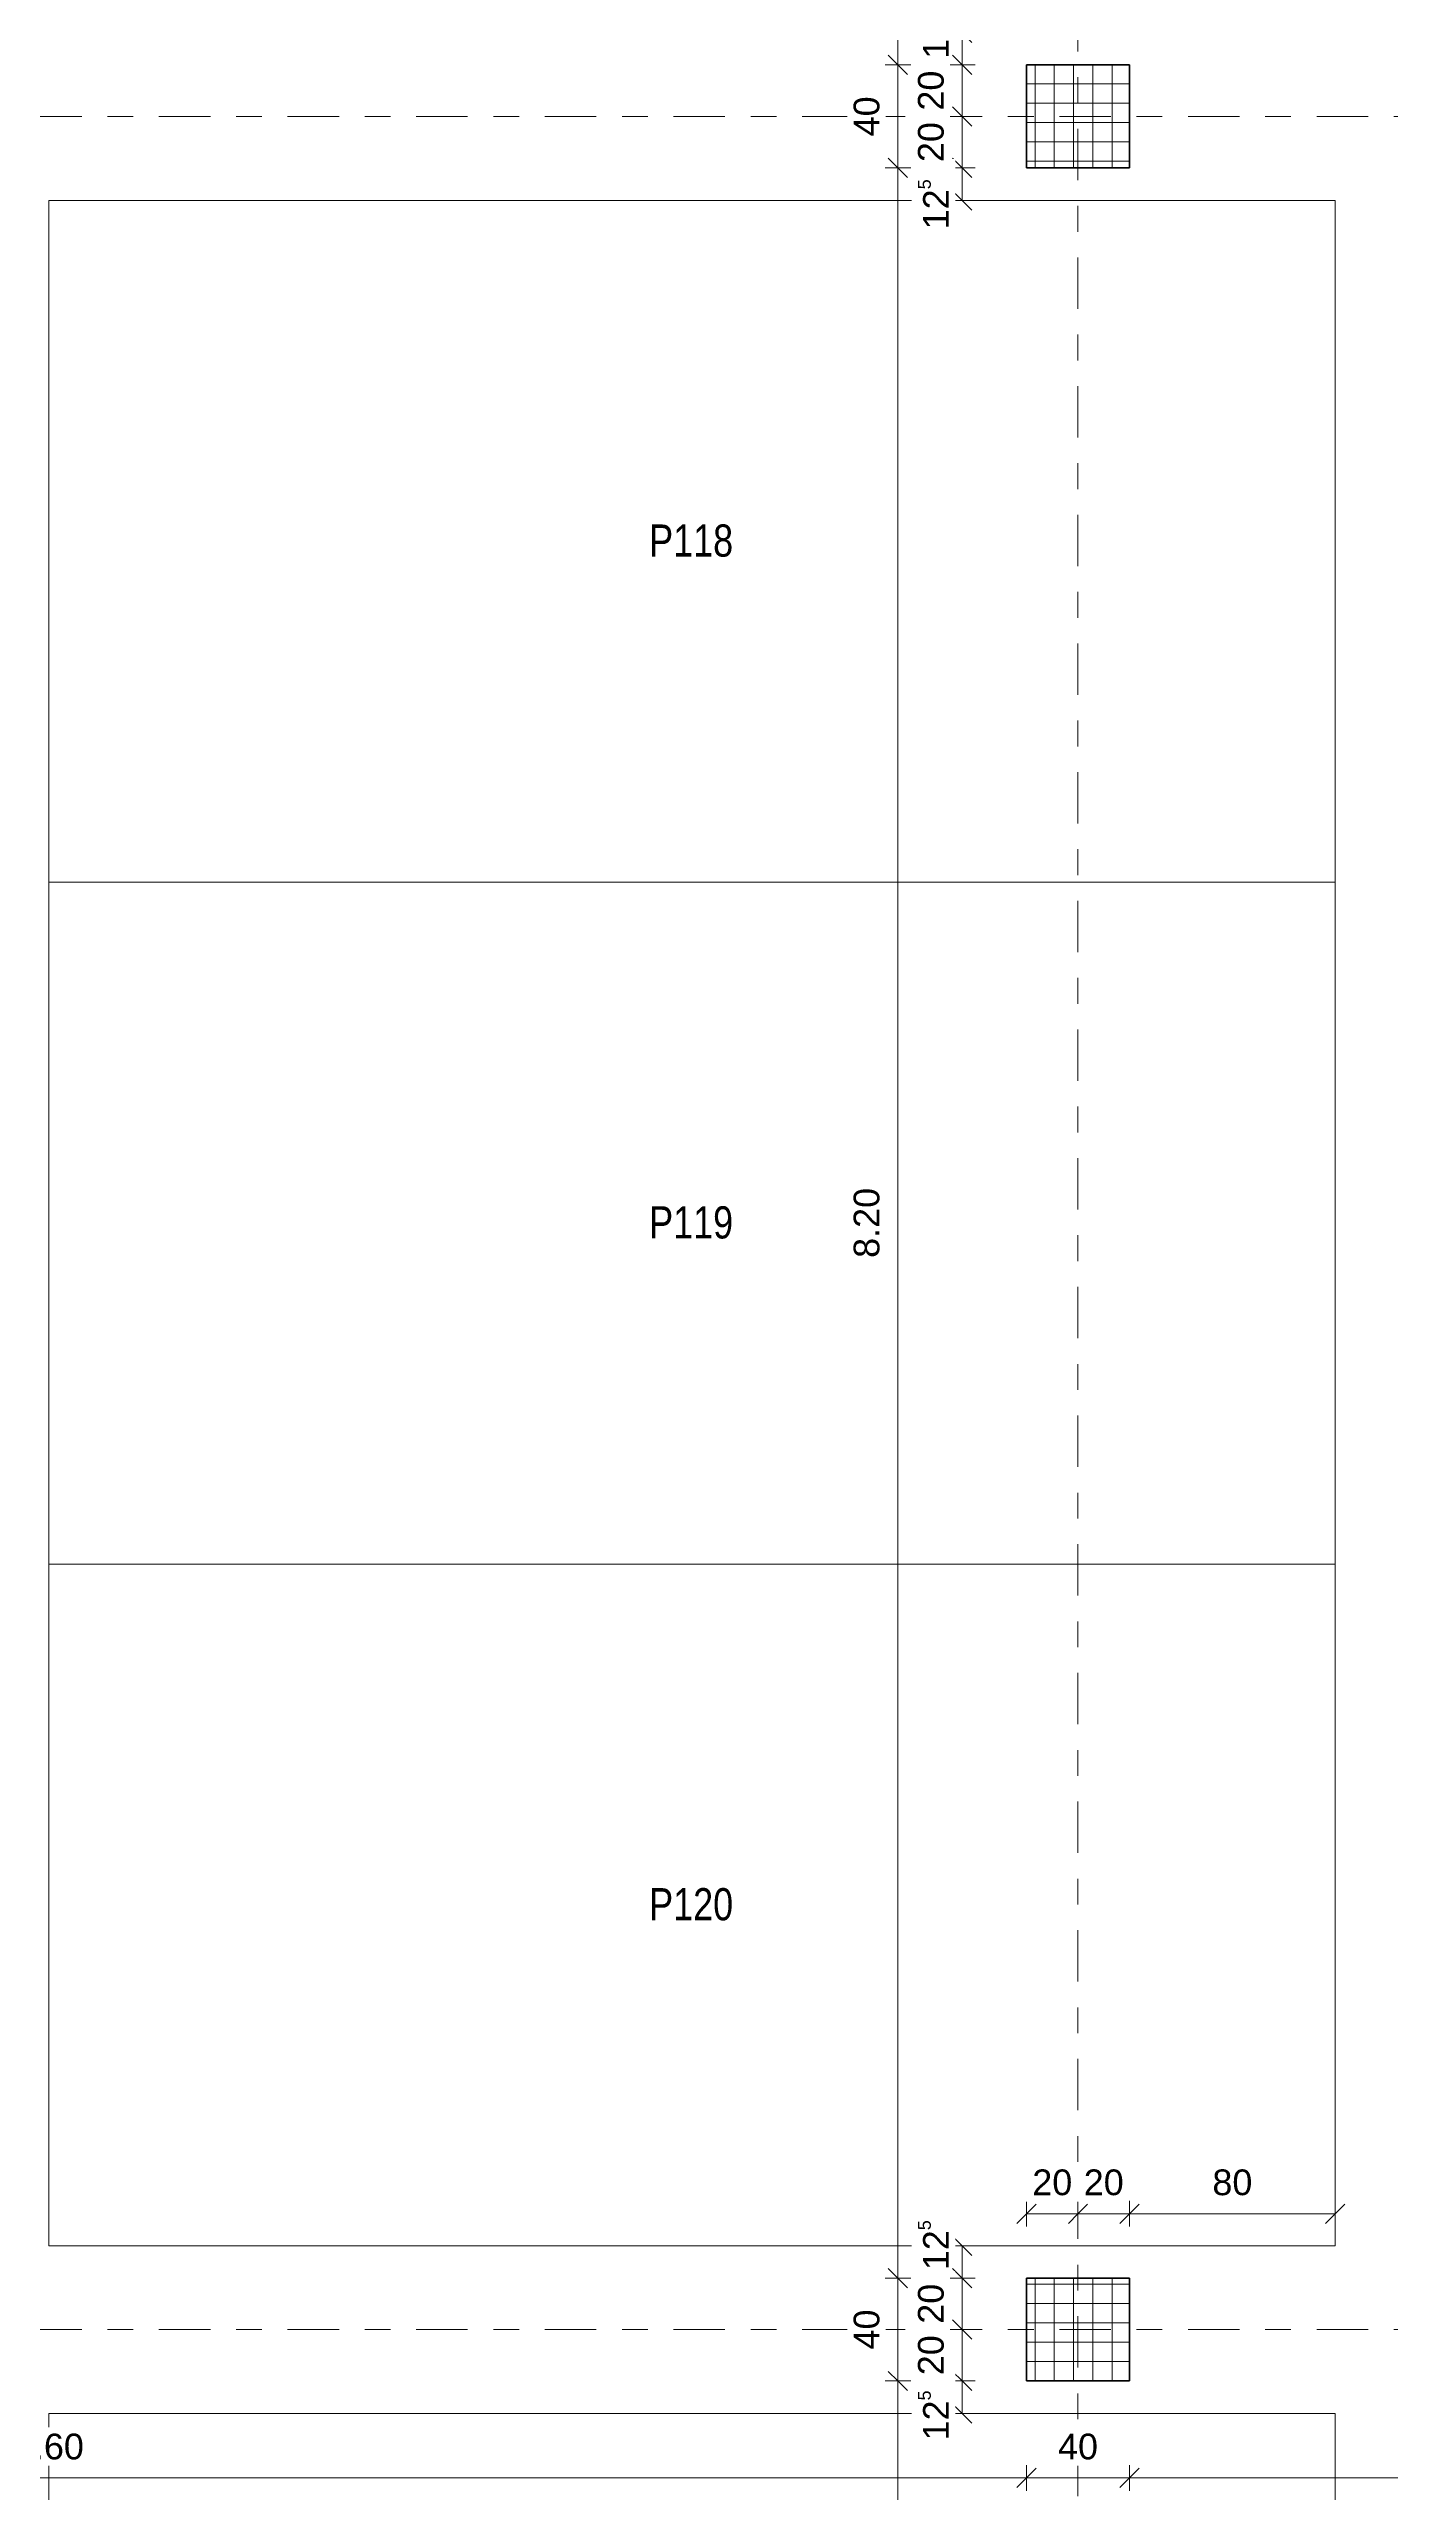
# Model space of a CAD drawing. Header units: metres. Extents: x -85.4 to -16.9, y -4 to 38.1.
# Drawn here: x -47.71 to -42.5, y 11.95 to 21.44 of the extents above; entities that cross this region are included whole.
import ezdxf

# ---------------------------------------------------------------- set-up
doc = ezdxf.new("R2010")
doc.units = ezdxf.units.M
doc.linetypes.add('_Rasterlinie_', pattern=[0.375, 0.2, -0.05, 0.075, -0.05])
for name, color, linetype, lineweight in [('A-____-____-DIMS', 7, 'Continuous', 5), ('A-____-____-DIMS-50', 7, 'Continuous', 5), ('C-PRKG-____-IDEN', 7, 'Continuous', 5), ('C-PRKG-____-OTLN', 7, 'Continuous', 9), ('S-COLS-____-MCUT', 7, 'Continuous', 35), ('S-COLS-____-OTLN', 7, 'Continuous', 9), ('S-GRID-____-OTLN', 7, 'Continuous', 5)]:
    doc.layers.add(name, color=color, linetype=linetype, lineweight=lineweight)
doc.styles.add('Arial_2', font='arial.ttf', dxfattribs={"height": 0.1})
doc.styles.add('Arial_3', font='arial.ttf', dxfattribs={"width": 0.8, "height": 0.125})
doc.dimstyles.new('SUB_Rohbau_fein', dxfattribs={"dimscale": 0.3048, "dimtxt": 0.102026, "dimasz": 0.246063, "dimexe": 0.164042, "dimexo": 0.0625, "dimgap": 0.123031, "dimtad": 1, "dimrnd": 0.005, "dimzin": 0, "dimdsep": 46, "dimtxsty": 'Arial_2', "dimblk1": 'OBLIQUE', "dimblk2": 'OBLIQUE', "dimsah": 1, "dimcen": 0.09, "dimazin": 0, "dimtfac": 1, "dimtdec": 4, "dimtix": 1, "dimtmove": 0, "dimatfit": 3, "dimfxl": 0.164042, "dimfxlon": 1, "dimtvp": 1, "dimtfill": 1, "dimtolj": 1, "dimtzin": 0, "dimarcsym": 2})
doc.dimstyles.new('SUB_Rohbau_fein_2', dxfattribs={"dimscale": 0.3048, "dimtxt": 0.102026, "dimasz": 0.246063, "dimexe": 0.164042, "dimexo": 0.0625, "dimgap": 0.123031, "dimtad": 1, "dimdec": 1, "dimlfac": 100, "dimrnd": 0.5, "dimdsep": 46, "dimtxsty": 'Arial_2', "dimblk1": 'OBLIQUE', "dimblk2": 'OBLIQUE', "dimsah": 1, "dimcen": 0.09, "dimazin": 0, "dimtfac": 1, "dimtdec": 4, "dimtix": 1, "dimtmove": 0, "dimatfit": 3, "dimfxl": 0.164042, "dimfxlon": 1, "dimtvp": 1, "dimtfill": 1, "dimtolj": 1, "dimtzin": 0, "dimarcsym": 2})
doc.dimstyles.new('SUB_Rohbau_fein_3', dxfattribs={"dimscale": 0.3048, "dimtxt": 0.102026, "dimasz": 0.246063, "dimexe": 0.164042, "dimexo": 0.0625, "dimgap": 0.123031, "dimtad": 1, "dimdec": 1, "dimlfac": 100, "dimrnd": 0.5, "dimdsep": 46, "dimtxsty": 'Arial_2', "dimblk1": 'OBLIQUE', "dimblk2": 'OBLIQUE', "dimsah": 1, "dimcen": 0.09, "dimazin": 0, "dimtfac": 1, "dimtdec": 4, "dimtix": 1, "dimtmove": 2, "dimatfit": 3, "dimfxl": 0.164042, "dimfxlon": 1, "dimtvp": 1, "dimtfill": 1, "dimtolj": 1, "dimtzin": 0, "dimarcsym": 2})
pattern_1 = [(0, (-1.5, -0.67223), (0, 0.075), []), (90, (-1.5, -0.67223), (-0.075, 5e-18), [])]

# ---------------------------------------------------------------- blocks, each defined once
blk = doc.blocks.new('PP_Parkplatz - 2650 x 5000-V12--01_UG_OK_FFB_AF_lo')
at = {"layer": 'C-PRKG-____-OTLN', "color": 253, "true_color": 0x999999}
for p, q in [((-47.708, 18.2005), (-47.708, 20.85)), ((-42.708, 20.85), (-47.708, 20.85)), ((-42.708, 20.85), (-47.708, 20.85)), ((-47.708, 20.85), (-47.708, 18.2005)), ((-47.708, 18.2005), (-47.708, 20.85)), ((-47.708, 20.85), (-42.708, 20.85)), ((-47.708, 20.85), (-47.708, 20.85)), ((-42.708, 18.2005), (-42.708, 20.85)), ((-42.708, 18.2005), (-42.708, 20.85)), ((-42.708, 20.85), (-42.708, 18.2005)), ((-42.708, 20.85), (-42.708, 20.85)), ((-42.708, 18.2005), (-47.708, 18.2005)), ((-47.708, 18.2005), (-42.708, 18.2005)), ((-42.708, 18.2005), (-47.708, 18.2005)), ((-47.708, 18.2005), (-47.708, 18.2005)), ((-42.708, 18.2005), (-42.708, 18.2005))]:
    blk.add_line(p, q, dxfattribs=at)
blk = doc.blocks.new('PP_Parkplatz - 2650 x 5000-V14--01_UG_OK_FFB_AF_lo')
at = {"layer": 'C-PRKG-____-OTLN', "color": 253, "true_color": 0x999999}
for p, q in [((-42.708, 9.6005), (-47.708, 9.6005)), ((-47.708, 9.6005), (-47.708, 6.9511)), ((-47.708, 9.6005), (-47.708, 9.6005)), ((-42.708, 6.9511), (-42.708, 9.6005)), ((-42.708, 9.6005), (-42.708, 9.6005)), ((-47.708, 6.9511), (-42.708, 6.9511)), ((-47.708, 6.9511), (-47.708, 6.951)), ((-42.708, 6.9511), (-42.708, 6.951))]:
    blk.add_line(p, q, dxfattribs=at)
blk = doc.blocks.new('DIMBLOCK194--01_UG_OK_FFB_AF_lo')
at = {"layer": 'A-____-____-DIMS-50'}
for p, q in [((-44.158, 12.9016), (-44.1955, 12.9391)), ((-44.158, 12.9016), (-44.208, 12.9016)), ((-44.158, 12.7766), (-44.1955, 12.8141)), ((-44.158, 12.9016), (-44.158, 12.7766)), ((-44.158, 12.9016), (-44.1205, 12.8641)), ((-44.158, 12.9016), (-44.108, 12.9016)), ((-44.158, 12.7766), (-44.208, 12.7766)), ((-44.158, 12.7766), (-44.1205, 12.7391)), ((-44.158, 12.7766), (-44.108, 12.7766))]:
    blk.add_line(p, q, dxfattribs=at)
at = {"layer": 'A-____-____-DIMS-50', "color": 0, "insert": (-44.33, 12.807), "char_height": 0.1, "width": 0.248525, "attachment_point": 1, "rotation": 90, "line_spacing_factor": 0.941778, "style": 'Arial_2', "bg_fill": 3, "box_fill_scale": 1.25, "bg_fill_color": 256, "bg_fill_true_color": 13158600, "bg_fill_transparency": 0}
blk.add_mtext('12\\A2\\H0.5x;\\S5^  ;\\H2x;', dxfattribs=at)
blk = doc.blocks.new('_Oblique')
at = {"color": 0, "linetype": 'ByBlock', "lineweight": -2}
blk.add_line((-0.5, -0.5), (0.5, 0.5), dxfattribs=at)
blk = doc.blocks.new('DIMBLOCK195--01_UG_OK_FFB_AF_lo')
at = {"layer": 'A-____-____-DIMS-50'}
for p, q in [((-44.158, 12.7766), (-44.1955, 12.8141)), ((-44.158, 12.7766), (-44.208, 12.7766)), ((-44.158, 12.7766), (-44.158, 12.5766)), ((-44.158, 12.7766), (-44.1205, 12.7391)), ((-44.158, 12.7766), (-44.108, 12.7766)), ((-44.158, 12.5766), (-44.208, 12.5766)), ((-44.158, 12.5766), (-44.1955, 12.6141)), ((-44.158, 12.5766), (-44.1205, 12.5391)), ((-44.158, 12.5766), (-44.108, 12.5766))]:
    blk.add_line(p, q, dxfattribs=at)
at = {"layer": 'A-____-____-DIMS-50', "color": 0, "insert": (-44.33, 12.599), "char_height": 0.1, "width": 0.186088, "attachment_point": 1, "rotation": 90, "line_spacing_factor": 0.941778, "style": 'Arial_2', "bg_fill": 3, "box_fill_scale": 1.25, "bg_fill_color": 256, "bg_fill_true_color": 13158600, "bg_fill_transparency": 0}
blk.add_mtext('20', dxfattribs=at)
blk = doc.blocks.new('DIMBLOCK196--01_UG_OK_FFB_AF_lo')
at = {"layer": 'A-____-____-DIMS-50'}
for p, q in [((-44.158, 12.5766), (-44.208, 12.5766)), ((-44.158, 12.5766), (-44.1955, 12.6141)), ((-44.158, 12.5766), (-44.158, 12.3766)), ((-44.158, 12.5766), (-44.1205, 12.5391)), ((-44.158, 12.5766), (-44.108, 12.5766)), ((-44.158, 12.3766), (-44.208, 12.3766)), ((-44.158, 12.3766), (-44.1955, 12.4141)), ((-44.158, 12.3766), (-44.1205, 12.3391)), ((-44.158, 12.3766), (-44.108, 12.3766))]:
    blk.add_line(p, q, dxfattribs=at)
at = {"layer": 'A-____-____-DIMS-50', "color": 0, "insert": (-44.33, 12.399), "char_height": 0.1, "width": 0.186088, "attachment_point": 1, "rotation": 90, "line_spacing_factor": 0.941778, "style": 'Arial_2', "bg_fill": 3, "box_fill_scale": 1.25, "bg_fill_color": 256, "bg_fill_true_color": 13158600, "bg_fill_transparency": 0}
blk.add_mtext('20', dxfattribs=at)
blk = doc.blocks.new('DIMBLOCK197--01_UG_OK_FFB_AF_lo')
at = {"layer": 'A-____-____-DIMS-50'}
for p, q in [((-44.158, 12.3766), (-44.208, 12.3766)), ((-44.158, 12.3766), (-44.1955, 12.4141)), ((-44.158, 12.3766), (-44.158, 12.25)), ((-44.158, 12.3766), (-44.1205, 12.3391)), ((-44.158, 12.3766), (-44.108, 12.3766)), ((-44.158, 12.25), (-44.208, 12.25)), ((-44.158, 12.25), (-44.1955, 12.2875)), ((-44.158, 12.25), (-44.1205, 12.2125)), ((-44.158, 12.25), (-44.108, 12.25))]:
    blk.add_line(p, q, dxfattribs=at)
at = {"layer": 'A-____-____-DIMS-50', "color": 0, "insert": (-44.33, 12.1456), "char_height": 0.1, "width": 0.248525, "attachment_point": 1, "rotation": 90, "line_spacing_factor": 0.941778, "style": 'Arial_2', "bg_fill": 3, "box_fill_scale": 1.25, "bg_fill_color": 256, "bg_fill_true_color": 13158600, "bg_fill_transparency": 0}
blk.add_mtext('12\\A2\\H0.5x;\\S5^  ;\\H2x;', dxfattribs=at)
blk = doc.blocks.new('DIMBLOCK198--01_UG_OK_FFB_AF_lo')
at = {"layer": 'A-____-____-DIMS-50'}
for p, q in [((-43.908, 13.0266), (-43.9455, 12.9891)), ((-43.908, 13.0266), (-43.908, 13.0766)), ((-43.908, 13.0266), (-43.8705, 13.0641)), ((-43.908, 13.0266), (-43.708, 13.0266)), ((-43.908, 13.0266), (-43.908, 12.9766)), ((-43.708, 13.0266), (-43.7455, 12.9891)), ((-43.708, 13.0266), (-43.708, 13.0766)), ((-43.708, 13.0266), (-43.6705, 13.0641)), ((-43.708, 13.0266), (-43.708, 12.9766))]:
    blk.add_line(p, q, dxfattribs=at)
at = {"layer": 'A-____-____-DIMS-50', "color": 0, "insert": (-43.8856, 13.1986), "char_height": 0.1, "width": 0.186088, "attachment_point": 1, "line_spacing_factor": 0.941778, "style": 'Arial_2', "bg_fill": 3, "box_fill_scale": 1.25, "bg_fill_color": 256, "bg_fill_true_color": 13158600, "bg_fill_transparency": 0}
blk.add_mtext('20', dxfattribs=at)
blk = doc.blocks.new('DIMBLOCK199--01_UG_OK_FFB_AF_lo')
at = {"layer": 'A-____-____-DIMS-50'}
for p, q in [((-43.708, 13.0266), (-43.7455, 12.9891)), ((-43.708, 13.0266), (-43.708, 13.0766)), ((-43.708, 13.0266), (-43.6705, 13.0641)), ((-43.708, 13.0266), (-43.508, 13.0266)), ((-43.708, 13.0266), (-43.708, 12.9766)), ((-43.508, 13.0266), (-43.5455, 12.9891)), ((-43.508, 13.0266), (-43.508, 13.0766)), ((-43.508, 13.0266), (-43.4705, 13.0641)), ((-43.508, 13.0266), (-43.508, 12.9766))]:
    blk.add_line(p, q, dxfattribs=at)
at = {"layer": 'A-____-____-DIMS-50', "color": 0, "insert": (-43.6856, 13.1986), "char_height": 0.1, "width": 0.186088, "attachment_point": 1, "line_spacing_factor": 0.941778, "style": 'Arial_2', "bg_fill": 3, "box_fill_scale": 1.25, "bg_fill_color": 256, "bg_fill_true_color": 13158600, "bg_fill_transparency": 0}
blk.add_mtext('20', dxfattribs=at)
blk = doc.blocks.new('DIMBLOCK200--01_UG_OK_FFB_AF_lo')
at = {"layer": 'A-____-____-DIMS-50'}
for p, q in [((-43.508, 13.0266), (-43.5455, 12.9891)), ((-43.508, 13.0266), (-43.508, 13.0766)), ((-43.508, 13.0266), (-43.4705, 13.0641)), ((-43.508, 13.0266), (-42.708, 13.0266)), ((-43.508, 13.0266), (-43.508, 12.9766)), ((-42.708, 13.0266), (-42.7455, 12.9891)), ((-42.708, 13.0266), (-42.708, 13.0766)), ((-42.708, 13.0266), (-42.6705, 13.0641)), ((-42.708, 13.0266), (-42.708, 12.9766))]:
    blk.add_line(p, q, dxfattribs=at)
at = {"layer": 'A-____-____-DIMS-50', "color": 0, "insert": (-43.1856, 13.1986), "char_height": 0.1, "width": 0.186088, "attachment_point": 1, "line_spacing_factor": 0.941778, "style": 'Arial_2', "bg_fill": 3, "box_fill_scale": 1.25, "bg_fill_color": 256, "bg_fill_true_color": 13158600, "bg_fill_transparency": 0}
blk.add_mtext('80', dxfattribs=at)
blk = doc.blocks.new('DIMBLOCK201--01_UG_OK_FFB_AF_lo')
at = {"layer": 'A-____-____-DIMS-50'}
for p, q in [((-44.158, 21.5016), (-44.208, 21.5016)), ((-44.158, 21.5016), (-44.1955, 21.5391)), ((-44.158, 21.5016), (-44.158, 21.3766)), ((-44.158, 21.5016), (-44.1205, 21.4641)), ((-44.158, 21.5016), (-44.108, 21.5016)), ((-44.158, 21.3766), (-44.208, 21.3766)), ((-44.158, 21.3766), (-44.1955, 21.4141)), ((-44.158, 21.3766), (-44.1205, 21.3391)), ((-44.158, 21.3766), (-44.108, 21.3766))]:
    blk.add_line(p, q, dxfattribs=at)
at = {"layer": 'A-____-____-DIMS-50', "color": 0, "insert": (-44.33, 21.4006), "char_height": 0.1, "width": 0.248525, "attachment_point": 1, "rotation": 90, "line_spacing_factor": 0.941778, "style": 'Arial_2', "bg_fill": 3, "box_fill_scale": 1.25, "bg_fill_color": 256, "bg_fill_true_color": 13158600, "bg_fill_transparency": 0}
blk.add_mtext('12\\A2\\H0.5x;\\S5^  ;\\H2x;', dxfattribs=at)
blk = doc.blocks.new('DIMBLOCK202--01_UG_OK_FFB_AF_lo')
at = {"layer": 'A-____-____-DIMS-50'}
for p, q in [((-44.158, 21.3766), (-44.208, 21.3766)), ((-44.158, 21.3766), (-44.1955, 21.4141)), ((-44.158, 21.3766), (-44.158, 21.1766)), ((-44.158, 21.3766), (-44.1205, 21.3391)), ((-44.158, 21.3766), (-44.108, 21.3766)), ((-44.158, 21.1766), (-44.208, 21.1766)), ((-44.158, 21.1766), (-44.1955, 21.2141)), ((-44.158, 21.1766), (-44.1205, 21.1391)), ((-44.158, 21.1766), (-44.108, 21.1766))]:
    blk.add_line(p, q, dxfattribs=at)
at = {"layer": 'A-____-____-DIMS-50', "color": 0, "insert": (-44.33, 21.199), "char_height": 0.1, "width": 0.186088, "attachment_point": 1, "rotation": 90, "line_spacing_factor": 0.941778, "style": 'Arial_2', "bg_fill": 3, "box_fill_scale": 1.25, "bg_fill_color": 256, "bg_fill_true_color": 13158600, "bg_fill_transparency": 0}
blk.add_mtext('20', dxfattribs=at)
blk = doc.blocks.new('DIMBLOCK203--01_UG_OK_FFB_AF_lo')
at = {"layer": 'A-____-____-DIMS-50'}
for p, q in [((-44.158, 21.1766), (-44.208, 21.1766)), ((-44.158, 21.1766), (-44.1955, 21.2141)), ((-44.158, 21.1766), (-44.158, 20.9766)), ((-44.158, 21.1766), (-44.1205, 21.1391)), ((-44.158, 21.1766), (-44.108, 21.1766)), ((-44.158, 20.9766), (-44.208, 20.9766)), ((-44.158, 20.9766), (-44.1955, 21.0141)), ((-44.158, 20.9766), (-44.1205, 20.9391)), ((-44.158, 20.9766), (-44.108, 20.9766))]:
    blk.add_line(p, q, dxfattribs=at)
at = {"layer": 'A-____-____-DIMS-50', "color": 0, "insert": (-44.33, 20.999), "char_height": 0.1, "width": 0.186088, "attachment_point": 1, "rotation": 90, "line_spacing_factor": 0.941778, "style": 'Arial_2', "bg_fill": 3, "box_fill_scale": 1.25, "bg_fill_color": 256, "bg_fill_true_color": 13158600, "bg_fill_transparency": 0}
blk.add_mtext('20', dxfattribs=at)
blk = doc.blocks.new('DIMBLOCK204--01_UG_OK_FFB_AF_lo')
at = {"layer": 'A-____-____-DIMS-50'}
for p, q in [((-44.158, 20.9766), (-44.208, 20.9766)), ((-44.158, 20.9766), (-44.1955, 21.0141)), ((-44.158, 20.9766), (-44.158, 20.85)), ((-44.158, 20.9766), (-44.1205, 20.9391)), ((-44.158, 20.9766), (-44.108, 20.9766)), ((-44.158, 20.85), (-44.1955, 20.8875)), ((-44.158, 20.85), (-44.208, 20.85)), ((-44.158, 20.85), (-44.1205, 20.8125)), ((-44.158, 20.85), (-44.108, 20.85))]:
    blk.add_line(p, q, dxfattribs=at)
at = {"layer": 'A-____-____-DIMS-50', "color": 0, "insert": (-44.33, 20.7378), "char_height": 0.1, "width": 0.248525, "attachment_point": 1, "rotation": 90, "line_spacing_factor": 0.941778, "style": 'Arial_2', "bg_fill": 3, "box_fill_scale": 1.25, "bg_fill_color": 256, "bg_fill_true_color": 13158600, "bg_fill_transparency": 0}
blk.add_mtext('12\\A2\\H0.5x;\\S5^  ;\\H2x;', dxfattribs=at)
blk = doc.blocks.new('DIMBLOCK253--01_UG_OK_FFB_AF_lo')
at = {"layer": 'A-____-____-DIMS-50'}
for p, q in [((-44.408, 12.3766), (-44.458, 12.3766)), ((-44.408, 12.3766), (-44.4455, 12.4141)), ((-44.408, 4.1766), (-44.408, 12.3766)), ((-44.408, 12.3766), (-44.3705, 12.3391)), ((-44.408, 12.3766), (-44.358, 12.3766)), ((-44.408, 4.1766), (-44.458, 4.1766)), ((-44.408, 4.1766), (-44.4455, 4.2141)), ((-44.408, 4.1766), (-44.3705, 4.1391)), ((-44.408, 4.1766), (-44.358, 4.1766))]:
    blk.add_line(p, q, dxfattribs=at)
at = {"layer": 'A-____-____-DIMS-50', "color": 0, "insert": (-44.58, 8.1409), "char_height": 0.1, "width": 0.325653, "attachment_point": 1, "rotation": 90, "line_spacing_factor": 0.941778, "style": 'Arial_2', "bg_fill": 3, "box_fill_scale": 1.25, "bg_fill_color": 256, "bg_fill_true_color": 13158600, "bg_fill_transparency": 0}
blk.add_mtext('8.20', dxfattribs=at)
blk = doc.blocks.new('DIMBLOCK254--01_UG_OK_FFB_AF_lo')
at = {"layer": 'A-____-____-DIMS-50'}
for p, q in [((-44.408, 12.7766), (-44.4455, 12.8141)), ((-44.408, 12.7766), (-44.458, 12.7766)), ((-44.408, 12.3766), (-44.408, 12.7766)), ((-44.408, 12.7766), (-44.3705, 12.7391)), ((-44.408, 12.7766), (-44.358, 12.7766)), ((-44.408, 12.3766), (-44.458, 12.3766)), ((-44.408, 12.3766), (-44.4455, 12.4141)), ((-44.408, 12.3766), (-44.3705, 12.3391)), ((-44.408, 12.3766), (-44.358, 12.3766))]:
    blk.add_line(p, q, dxfattribs=at)
at = {"layer": 'A-____-____-DIMS-50', "color": 0, "insert": (-44.58, 12.499), "char_height": 0.1, "width": 0.186088, "attachment_point": 1, "rotation": 90, "line_spacing_factor": 0.941778, "style": 'Arial_2', "bg_fill": 3, "box_fill_scale": 1.25, "bg_fill_color": 256, "bg_fill_true_color": 13158600, "bg_fill_transparency": 0}
blk.add_mtext('40', dxfattribs=at)
blk = doc.blocks.new('DIMBLOCK255--01_UG_OK_FFB_AF_lo')
at = {"layer": 'A-____-____-DIMS-50'}
for p, q in [((-44.408, 20.9766), (-44.458, 20.9766)), ((-44.408, 20.9766), (-44.4455, 21.0141)), ((-44.408, 12.7766), (-44.408, 20.9766)), ((-44.408, 20.9766), (-44.3705, 20.9391)), ((-44.408, 20.9766), (-44.358, 20.9766)), ((-44.408, 12.7766), (-44.4455, 12.8141)), ((-44.408, 12.7766), (-44.458, 12.7766)), ((-44.408, 12.7766), (-44.3705, 12.7391)), ((-44.408, 12.7766), (-44.358, 12.7766))]:
    blk.add_line(p, q, dxfattribs=at)
at = {"layer": 'A-____-____-DIMS-50', "color": 0, "insert": (-44.58, 16.7409), "char_height": 0.1, "width": 0.325653, "attachment_point": 1, "rotation": 90, "line_spacing_factor": 0.941778, "style": 'Arial_2', "bg_fill": 3, "box_fill_scale": 1.25, "bg_fill_color": 256, "bg_fill_true_color": 13158600, "bg_fill_transparency": 0}
blk.add_mtext('8.20', dxfattribs=at)
blk = doc.blocks.new('DIMBLOCK256--01_UG_OK_FFB_AF_lo')
at = {"layer": 'A-____-____-DIMS-50'}
for p, q in [((-44.408, 21.3766), (-44.458, 21.3766)), ((-44.408, 21.3766), (-44.4455, 21.4141)), ((-44.408, 20.9766), (-44.408, 21.3766)), ((-44.408, 21.3766), (-44.3705, 21.3391)), ((-44.408, 21.3766), (-44.358, 21.3766)), ((-44.408, 20.9766), (-44.458, 20.9766)), ((-44.408, 20.9766), (-44.4455, 21.0141)), ((-44.408, 20.9766), (-44.3705, 20.9391)), ((-44.408, 20.9766), (-44.358, 20.9766))]:
    blk.add_line(p, q, dxfattribs=at)
at = {"layer": 'A-____-____-DIMS-50', "color": 0, "insert": (-44.58, 21.099), "char_height": 0.1, "width": 0.186088, "attachment_point": 1, "rotation": 90, "line_spacing_factor": 0.941778, "style": 'Arial_2', "bg_fill": 3, "box_fill_scale": 1.25, "bg_fill_color": 256, "bg_fill_true_color": 13158600, "bg_fill_transparency": 0}
blk.add_mtext('40', dxfattribs=at)
blk = doc.blocks.new('DIMBLOCK257--01_UG_OK_FFB_AF_lo')
at = {"layer": 'A-____-____-DIMS-50'}
for p, q in [((-44.408, 29.8016), (-44.458, 29.8016)), ((-44.408, 29.8016), (-44.4455, 29.8391)), ((-44.408, 21.3766), (-44.408, 29.8016)), ((-44.408, 29.8016), (-44.3705, 29.7641)), ((-44.408, 29.8016), (-44.358, 29.8016)), ((-44.408, 21.3766), (-44.458, 21.3766)), ((-44.408, 21.3766), (-44.4455, 21.4141)), ((-44.408, 21.3766), (-44.3705, 21.3391)), ((-44.408, 21.3766), (-44.358, 21.3766))]:
    blk.add_line(p, q, dxfattribs=at)
at = {"layer": 'A-____-____-DIMS-50', "color": 0, "insert": (-44.58, 25.4274), "char_height": 0.1, "width": 0.388091, "attachment_point": 1, "rotation": 90, "line_spacing_factor": 0.941778, "style": 'Arial_2', "bg_fill": 3, "box_fill_scale": 1.25, "bg_fill_color": 256, "bg_fill_true_color": 13158600, "bg_fill_transparency": 0}
blk.add_mtext('8.42\\A2\\H0.5x;\\S5^  ;\\H2x;', dxfattribs=at)
blk = doc.blocks.new('DIMBLOCK294--01_UG_OK_FFB_AF_lo')
at = {"layer": 'A-____-____-DIMS-50'}
for p, q in [((-51.508, 12), (-51.5455, 11.9625)), ((-51.508, 12), (-51.508, 12.05)), ((-51.508, 12), (-51.4705, 12.0375)), ((-51.508, 12), (-43.908, 12)), ((-51.508, 12), (-51.508, 11.95)), ((-43.908, 12), (-43.9455, 11.9625)), ((-43.908, 12), (-43.908, 12.05)), ((-43.908, 12), (-43.8705, 12.0375)), ((-43.908, 12), (-43.908, 11.95))]:
    blk.add_line(p, q, dxfattribs=at)
at = {"layer": 'A-____-____-DIMS-50', "color": 0, "insert": (-47.8437, 12.172), "char_height": 0.1, "width": 0.325653, "attachment_point": 1, "line_spacing_factor": 0.941778, "style": 'Arial_2', "bg_fill": 3, "box_fill_scale": 1.25, "bg_fill_color": 256, "bg_fill_true_color": 13158600, "bg_fill_transparency": 0}
blk.add_mtext('7.60', dxfattribs=at)
blk = doc.blocks.new('DIMBLOCK295--01_UG_OK_FFB_AF_lo')
at = {"layer": 'A-____-____-DIMS-50'}
for p, q in [((-43.908, 12), (-43.9455, 11.9625)), ((-43.908, 12), (-43.908, 12.05)), ((-43.908, 12), (-43.8705, 12.0375)), ((-43.908, 12), (-43.508, 12)), ((-43.908, 12), (-43.908, 11.95)), ((-43.508, 12), (-43.5455, 11.9625)), ((-43.508, 12), (-43.508, 12.05)), ((-43.508, 12), (-43.4705, 12.0375)), ((-43.508, 12), (-43.508, 11.95))]:
    blk.add_line(p, q, dxfattribs=at)
at = {"layer": 'A-____-____-DIMS-50', "color": 0, "insert": (-43.7856, 12.172), "char_height": 0.1, "width": 0.186088, "attachment_point": 1, "line_spacing_factor": 0.941778, "style": 'Arial_2', "bg_fill": 3, "box_fill_scale": 1.25, "bg_fill_color": 256, "bg_fill_true_color": 13158600, "bg_fill_transparency": 0}
blk.add_mtext('40', dxfattribs=at)
blk = doc.blocks.new('DIMBLOCK296--01_UG_OK_FFB_AF_lo')
at = {"layer": 'A-____-____-DIMS-50'}
for p, q in [((-43.508, 12), (-43.5455, 11.9625)), ((-43.508, 12), (-43.508, 12.05)), ((-43.508, 12), (-43.4705, 12.0375)), ((-43.508, 12), (-36.908, 12)), ((-43.508, 12), (-43.508, 11.95)), ((-36.908, 12), (-36.9455, 11.9625)), ((-36.908, 12), (-36.908, 12.05)), ((-36.908, 12), (-36.8705, 12.0375)), ((-36.908, 12), (-36.908, 11.95))]:
    blk.add_line(p, q, dxfattribs=at)
at = {"layer": 'A-____-____-DIMS-50', "color": 0, "insert": (-40.3437, 12.172), "char_height": 0.1, "width": 0.325653, "attachment_point": 1, "line_spacing_factor": 0.941778, "style": 'Arial_2', "bg_fill": 3, "box_fill_scale": 1.25, "bg_fill_color": 256, "bg_fill_true_color": 13158600, "bg_fill_transparency": 0}
blk.add_mtext('6.60', dxfattribs=at)

msp = doc.modelspace()

# ---------------------------------------------------------------- hatches: boundary and pattern name
at = {"layer": 'S-COLS-____-OTLN'}
h = msp.add_hatch(dxfattribs=at)
h.set_pattern_fill('FP_2', color=256, style=0, pattern_type=2)
h.set_pattern_definition(pattern_1)
h.paths.add_polyline_path([(-43.908, 20.9766), (-43.508, 20.9766), (-43.508, 21.3766), (-43.908, 21.3766)])
h = msp.add_hatch(dxfattribs=at)
h.set_pattern_fill('FP_2', color=256, style=0, pattern_type=2)
h.set_pattern_definition(pattern_1)
h.paths.add_polyline_path([(-43.6343, 12.3766), (-43.508, 12.3766), (-43.508, 12.7766), (-43.908, 12.7766), (-43.908, 12.3766)])

# ---------------------------------------------------------------- linework, layer by layer
at = {"layer": 'S-COLS-____-MCUT'}
for p, q in [((-43.508, 21.3766), (-43.908, 21.3766)), ((-43.908, 21.3766), (-43.908, 20.9766)), ((-43.508, 20.9766), (-43.508, 21.3766)), ((-43.908, 20.9766), (-43.508, 20.9766)), ((-43.508, 12.7766), (-43.908, 12.7766)), ((-43.908, 12.7766), (-43.908, 12.3766)), ((-43.508, 12.3766), (-43.508, 12.7766)), ((-43.908, 12.3766), (-43.508, 12.3766))]:
    msp.add_line(p, q, dxfattribs=at)
at = {"layer": 'S-GRID-____-OTLN', "color": 8, "linetype": '_Rasterlinie_', "true_color": 0x808080}
for p, q in [((-43.708, -3.5715), (-43.708, 33.6425)), ((-80.7802, 21.1766), (-33.0021, 21.1766)), ((-80.7802, 12.5766), (-33.0021, 12.5766))]:
    msp.add_line(p, q, dxfattribs=at)

# ---------------------------------------------------------------- block references
at = {"layer": 'C-PRKG-____-OTLN', "color": 253, "true_color": 0x999999}
for name, p in [('PP_Parkplatz - 2650 x 5000-V12--01_UG_OK_FFB_AF_lo', (0, 0)), ('PP_Parkplatz - 2650 x 5000-V12--01_UG_OK_FFB_AF_lo', (0, -2.6495)), ('PP_Parkplatz - 2650 x 5000-V12--01_UG_OK_FFB_AF_lo', (0, -5.2989)), ('PP_Parkplatz - 2650 x 5000-V14--01_UG_OK_FFB_AF_lo', (0, 2.6495))]:
    msp.add_blockref(name, p, dxfattribs=at)

# ---------------------------------------------------------------- dimensions: what is measured, and where the dimension line sits
at = {"layer": 'A-____-____-DIMS'}
dim = msp.add_linear_dim(base=(-44.158, 21.3766), p1=(-44.108, 21.5016), p2=(-44.108, 21.3766), angle=90, text='\\A1;12\\Q;{\\A1;{\\H0.5x;\\S5^ ;}}', dimstyle='SUB_Rohbau_fein_3', override={"dimpost": '<>', "dimfxl": 0.125006}, dxfattribs=at)
dim.commit()
dim.dimension.update_dxf_attribs({"geometry": 'DIMBLOCK201--01_UG_OK_FFB_AF_lo', "text_midpoint": (-44.2634, 21.5249), "dimtype": 160, "text_rotation": 90})

# ---------------------------------------------------------------- next in the draw order: texts
at = {"layer": 'C-PRKG-____-IDEN', "char_height": 0.125, "width": 0.391223, "attachment_point": 1, "style": 'Arial_3', "bg_fill": 3, "box_fill_scale": 1.25, "bg_fill_color": 256, "bg_fill_true_color": 13158600, "bg_fill_transparency": 0}
for s, insert in [('P118', (-45.3746, 19.5908)), ('P119', (-45.3746, 16.9413)), ('P120', (-45.3746, 14.2918))]:
    msp.add_mtext(s, dxfattribs=dict(at, insert=insert))

# ---------------------------------------------------------------- next in the draw order: dimensions: what is measured, and where the dimension line sits
at = {"layer": 'A-____-____-DIMS'}
dim = msp.add_linear_dim(base=(-44.158, 21.1766), p1=(-44.108, 21.3766), p2=(-44.108, 21.1766), angle=90, dimstyle='SUB_Rohbau_fein_2', override={"dimpost": '<>', "dimfxl": 0.2}, dxfattribs=at)
dim.commit()
dim.dimension.update_dxf_attribs({"geometry": 'DIMBLOCK202--01_UG_OK_FFB_AF_lo', "text_midpoint": (-44.2466, 21.2766)})
dim = msp.add_linear_dim(base=(-43.708, 13.0266), p1=(-43.908, 12.9766), p2=(-43.708, 13.0766), dimstyle='SUB_Rohbau_fein_2', override={"dimpost": '<>', "dimfxl": 0.223607}, dxfattribs=at)
dim.commit()
dim.dimension.update_dxf_attribs({"geometry": 'DIMBLOCK198--01_UG_OK_FFB_AF_lo', "text_midpoint": (-43.808, 13.1151)})
dim = msp.add_linear_dim(base=(-44.158, 12.7766), p1=(-44.108, 12.9016), p2=(-44.108, 12.7766), angle=90, text='\\A1;12\\Q;{\\A1;{\\H0.5x;\\S5^ ;}}', dimstyle='SUB_Rohbau_fein_3', override={"dimpost": '<>', "dimfxl": 0.125032}, dxfattribs=at)
dim.commit()
dim.dimension.update_dxf_attribs({"geometry": 'DIMBLOCK194--01_UG_OK_FFB_AF_lo', "text_midpoint": (-44.2634, 12.9312), "dimtype": 160, "text_rotation": 90})

# ---------------------------------------------------------------- next in the draw order: dimensions: what is measured, and where the dimension line sits
for base, p1, p2, picture, middle in [((-44.158, 20.9766), (-44.108, 21.1766), (-44.108, 20.9766), 'DIMBLOCK203--01_UG_OK_FFB_AF_lo', (-44.2466, 21.0766)), ((-44.158, 12.5766), (-44.108, 12.7766), (-44.108, 12.5766), 'DIMBLOCK195--01_UG_OK_FFB_AF_lo', (-44.2466, 12.6766))]:
    dim = msp.add_linear_dim(base=base, p1=p1, p2=p2, angle=90, dimstyle='SUB_Rohbau_fein_2', override={"dimpost": '<>', "dimfxl": 0.2}, dxfattribs=at)
    dim.commit()
    dim.dimension.update_dxf_attribs({"geometry": picture, "text_midpoint": middle})
dim = msp.add_linear_dim(base=(-43.508, 13.0266), p1=(-43.708, 13.0766), p2=(-43.508, 12.9766), dimstyle='SUB_Rohbau_fein_2', override={"dimpost": '<>', "dimfxl": 0.223607}, dxfattribs=at)
dim.commit()
dim.dimension.update_dxf_attribs({"geometry": 'DIMBLOCK199--01_UG_OK_FFB_AF_lo', "text_midpoint": (-43.608, 13.1151)})

# ---------------------------------------------------------------- next in the draw order: dimensions: what is measured, and where the dimension line sits
dim = msp.add_linear_dim(base=(-44.158, 20.85), p1=(-44.108, 20.9766), p2=(-44.108, 20.85), angle=90, text='\\A1;12\\Q;{\\A1;{\\H0.5x;\\S5^ ;}}', dimstyle='SUB_Rohbau_fein_3', override={"dimpost": '<>', "dimfxl": 0.126561}, dxfattribs=at)
dim.commit()
dim.dimension.update_dxf_attribs({"geometry": 'DIMBLOCK204--01_UG_OK_FFB_AF_lo', "text_midpoint": (-44.2634, 20.862), "dimtype": 160, "text_rotation": 90})
dim = msp.add_linear_dim(base=(-42.708, 13.0266), p1=(-43.508, 12.9766), p2=(-42.708, 12.9766), dimstyle='SUB_Rohbau_fein_2', override={"dimpost": '<>', "dimfxl": 0.8}, dxfattribs=at)
dim.commit()
dim.dimension.update_dxf_attribs({"geometry": 'DIMBLOCK200--01_UG_OK_FFB_AF_lo', "text_midpoint": (-43.108, 13.1151)})
dim = msp.add_linear_dim(base=(-44.158, 12.3766), p1=(-44.108, 12.5766), p2=(-44.108, 12.3766), angle=90, dimstyle='SUB_Rohbau_fein_2', override={"dimpost": '<>', "dimfxl": 0.2}, dxfattribs=at)
dim.commit()
dim.dimension.update_dxf_attribs({"geometry": 'DIMBLOCK196--01_UG_OK_FFB_AF_lo', "text_midpoint": (-44.2466, 12.4766)})

# ---------------------------------------------------------------- next in the draw order: dimensions: what is measured, and where the dimension line sits
dim = msp.add_linear_dim(base=(-44.158, 12.25), p1=(-44.108, 12.3766), p2=(-44.108, 12.25), angle=90, text='\\A1;12\\Q;{\\A1;{\\H0.5x;\\S5^ ;}}', dimstyle='SUB_Rohbau_fein_3', override={"dimpost": '<>', "dimfxl": 0.126584}, dxfattribs=at)
dim.commit()
dim.dimension.update_dxf_attribs({"geometry": 'DIMBLOCK197--01_UG_OK_FFB_AF_lo', "text_midpoint": (-44.2634, 12.2699), "dimtype": 160, "text_rotation": 90})

# ---------------------------------------------------------------- next in the draw order: dimensions: what is measured, and where the dimension line sits
dim = msp.add_linear_dim(base=(-44.408, 12.3766), p1=(-44.358, 4.1766), p2=(-44.358, 12.3766), angle=90, dimstyle='SUB_Rohbau_fein', override={"dimpost": '<>', "dimfxl": 8.200004}, dxfattribs=at)
dim.commit()
dim.dimension.update_dxf_attribs({"geometry": 'DIMBLOCK253--01_UG_OK_FFB_AF_lo', "text_midpoint": (-44.4966, 8.2766)})

# ---------------------------------------------------------------- next in the draw order: dimensions: what is measured, and where the dimension line sits
dim = msp.add_linear_dim(base=(-44.408, 12.7766), p1=(-44.358, 12.3766), p2=(-44.358, 12.7766), angle=90, dimstyle='SUB_Rohbau_fein_2', override={"dimpost": '<>', "dimfxl": 0.4}, dxfattribs=at)
dim.commit()
dim.dimension.update_dxf_attribs({"geometry": 'DIMBLOCK254--01_UG_OK_FFB_AF_lo', "text_midpoint": (-44.4966, 12.5766)})
dim = msp.add_linear_dim(base=(-43.908, 12), p1=(-51.508, 12.05), p2=(-43.908, 12.05), dimstyle='SUB_Rohbau_fein', override={"dimpost": '<>', "dimfxl": 7.6}, dxfattribs=at)
dim.commit()
dim.dimension.update_dxf_attribs({"geometry": 'DIMBLOCK294--01_UG_OK_FFB_AF_lo', "text_midpoint": (-47.708, 12.0885)})

# ---------------------------------------------------------------- next in the draw order: dimensions: what is measured, and where the dimension line sits
dim = msp.add_linear_dim(base=(-44.408, 20.9766), p1=(-44.358, 12.7766), p2=(-44.358, 20.9766), angle=90, dimstyle='SUB_Rohbau_fein', override={"dimpost": '<>', "dimfxl": 8.199996}, dxfattribs=at)
dim.commit()
dim.dimension.update_dxf_attribs({"geometry": 'DIMBLOCK255--01_UG_OK_FFB_AF_lo', "text_midpoint": (-44.4966, 16.8766)})
dim = msp.add_linear_dim(base=(-43.508, 12), p1=(-43.908, 12.05), p2=(-43.508, 12.05), dimstyle='SUB_Rohbau_fein_2', override={"dimpost": '<>', "dimfxl": 0.4}, dxfattribs=at)
dim.commit()
dim.dimension.update_dxf_attribs({"geometry": 'DIMBLOCK295--01_UG_OK_FFB_AF_lo', "text_midpoint": (-43.708, 12.0885)})

# ---------------------------------------------------------------- next in the draw order: dimensions: what is measured, and where the dimension line sits
dim = msp.add_linear_dim(base=(-44.408, 21.3766), p1=(-44.358, 20.9766), p2=(-44.358, 21.3766), angle=90, dimstyle='SUB_Rohbau_fein_2', override={"dimpost": '<>', "dimfxl": 0.4}, dxfattribs=at)
dim.commit()
dim.dimension.update_dxf_attribs({"geometry": 'DIMBLOCK256--01_UG_OK_FFB_AF_lo', "text_midpoint": (-44.4966, 21.1766)})
dim = msp.add_linear_dim(base=(-36.908, 12), p1=(-43.508, 12.05), p2=(-36.908, 12.05), dimstyle='SUB_Rohbau_fein', override={"dimpost": '<>', "dimfxl": 6.6}, dxfattribs=at)
dim.commit()
dim.dimension.update_dxf_attribs({"geometry": 'DIMBLOCK296--01_UG_OK_FFB_AF_lo', "text_midpoint": (-40.208, 12.0885)})

# ---------------------------------------------------------------- next in the draw order: dimensions: what is measured, and where the dimension line sits
dim = msp.add_linear_dim(base=(-44.408, 29.8016), p1=(-44.358, 21.3766), p2=(-44.458, 29.8016), angle=90, text='\\A1;8.42\\Q;{\\A1;{\\H0.5x;\\S5^ ;}}', dimstyle='SUB_Rohbau_fein', override={"dimpost": '<>', "dimfxl": 8.425593}, dxfattribs=at)
dim.commit()
dim.dimension.update_dxf_attribs({"geometry": 'DIMBLOCK257--01_UG_OK_FFB_AF_lo', "text_midpoint": (-44.4966, 25.5891)})

doc.saveas('drawing.dxf')
